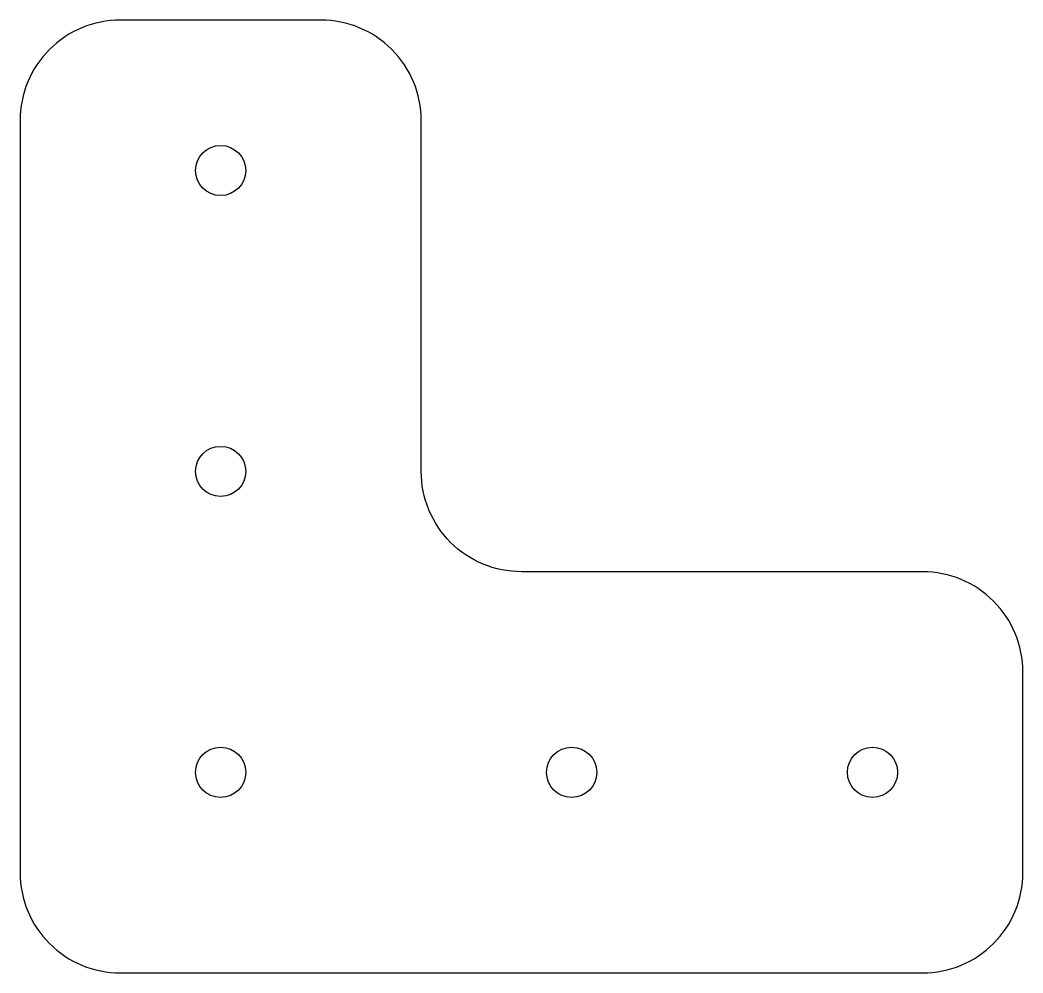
# Model space of a CAD drawing. Header units: inches. Extents: x -0.5 to 2, y -0.5 to 1.88.
import ezdxf

# ---------------------------------------------------------------- set-up
doc = ezdxf.new("R2010")
doc.units = ezdxf.units.IN
doc.header["$MEASUREMENT"] = 0

msp = doc.modelspace()

# ---------------------------------------------------------------- linework, layer by layer
msp.add_lwpolyline([(-0.5, -0.25, 0.414214), (-0.25, -0.5), (1.75, -0.5, 0.414214), (2, -0.25), (2, 0.25, 0.414214), (1.75, 0.5), (0.75, 0.5, -0.414214), (0.5, 0.75), (0.5, 1.625, 0.414214), (0.25, 1.875), (-0.25, 1.875, 0.414214), (-0.5, 1.625)], format="xyb", close=True)
for centre in [(0, 1.5), (0, 0.75), (0, 0), (0.875, 0), (1.625, 0)]:
    msp.add_circle(centre, 0.0625)

doc.saveas('drawing.dxf')
